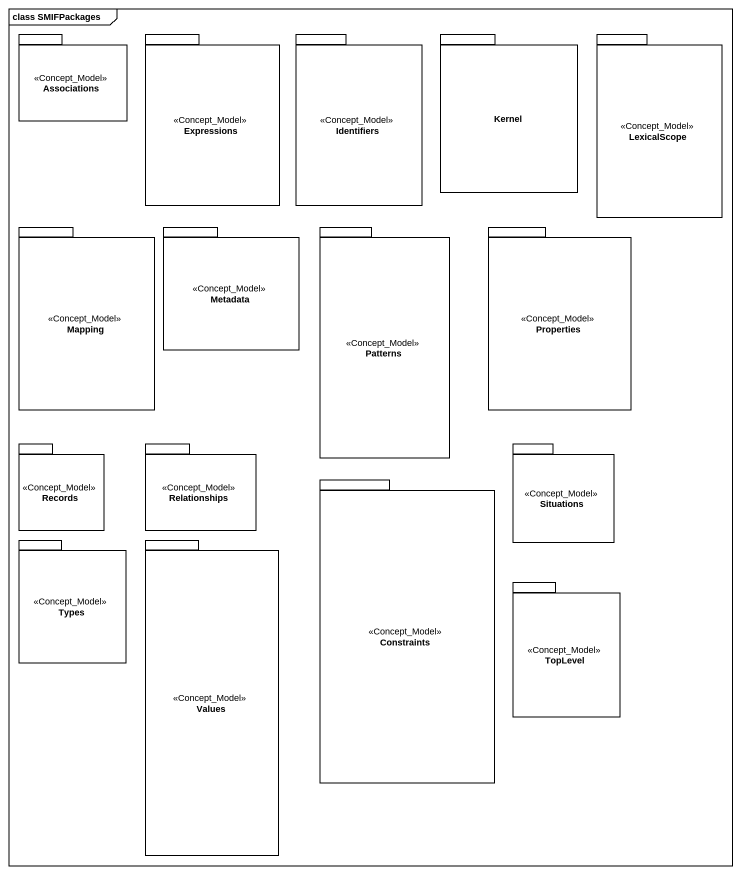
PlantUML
@startuml
mainframe class SMIFPackages
package Associations <<Concept_Model>> {
}
package Expressions <<Concept_Model>> {
}
package Identifiers <<Concept_Model>> {
}
package Kernel {
}
package LexicalScope <<Concept_Model>> {
}
package Mapping <<Concept_Model>> {
}
package Metadata <<Concept_Model>> {
}
package Patterns <<Concept_Model>> {
}
package Properties <<Concept_Model>> {
}
package Records <<Concept_Model>> {
}
package Relationships <<Concept_Model>> {
}
package Situations <<Concept_Model>> {
}
package Constraints <<Concept_Model>> {
}
package Types <<Concept_Model>> {
}
package Values <<Concept_Model>> {
}
package TopLevel <<Concept_Model>> {
}
@enduml
